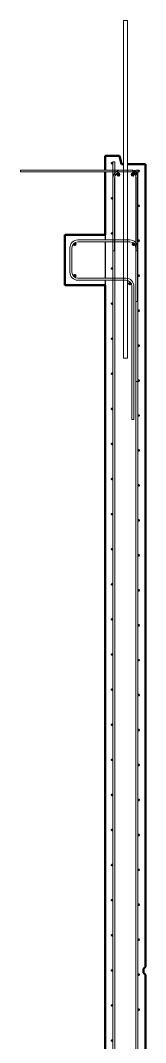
# Model space of a CAD drawing. Header units: millimetres. Extents: x 6720 to 22888, y -3063 to 10060.
# Drawn here: x 22268 to 22888, y 3315 to 8370 of the extents above; entities that cross this region are included whole.
import ezdxf

# ---------------------------------------------------------------- set-up
doc = ezdxf.new("R2010")
doc.units = ezdxf.units.MM
for name, color, linetype, lineweight in [('A-WALL', 113, 'Continuous', 25), ('S-BEAM', 12, 'Continuous', 18), ('S-RBAR', 171, 'Continuous', 18)]:
    doc.layers.add(name, color=color, linetype=linetype, lineweight=lineweight)

msp = doc.modelspace()

# ---------------------------------------------------------------- hatches: boundary and pattern name
at = {"layer": 'S-RBAR'}
for points in [[(22721.7, 7660), (22725.7, 7664), (22721.7, 7668), (22717.7, 7664)], [(22755.4, 7600), (22760.9, 7607.6), (22755.4, 7615.2), (22746.4, 7612.3), (22746.4, 7602.9)], [(22826.2, 7600), (22831.7, 7607.6), (22826.2, 7615.2), (22817.3, 7612.3), (22817.3, 7602.9)], [(22853.7, 7622), (22857.7, 7626), (22853.7, 7630), (22849.7, 7626)], [(22721.7, 7486.4), (22725.7, 7490.4), (22721.7, 7494.4), (22717.7, 7490.4)], [(22853.7, 7449.2), (22857.7, 7453.2), (22853.7, 7457.2), (22849.7, 7453.2)], [(22721.7, 7312.9), (22725.7, 7316.9), (22721.7, 7320.9), (22717.7, 7316.9)], [(22853.7, 7276.3), (22857.7, 7280.3), (22853.7, 7284.3), (22849.7, 7280.3)], [(22537.1, 7257.7), (22543.1, 7263.7), (22537.1, 7269.7), (22531.1, 7263.7)], [(22827.7, 7257.7), (22833.7, 7263.7), (22827.7, 7269.7), (22821.7, 7263.7)], [(22721.7, 7139.3), (22725.7, 7143.3), (22721.7, 7147.3), (22717.7, 7143.3)], [(22537.1, 7101.1), (22543.1, 7107.1), (22537.1, 7113.1), (22531.1, 7107.1)], [(22853.7, 7103.5), (22857.7, 7107.5), (22853.7, 7111.5), (22849.7, 7107.5)], [(22809.4, 7062.8), (22815.4, 7068.8), (22809.4, 7074.8), (22803.4, 7068.8)], [(22721.7, 6965.8), (22725.7, 6969.8), (22721.7, 6973.8), (22717.7, 6969.8)], [(22853.7, 6930.7), (22857.7, 6934.7), (22853.7, 6938.7), (22849.7, 6934.7)], [(22721.7, 6792.2), (22725.7, 6796.2), (22721.7, 6800.2), (22717.7, 6796.2)], [(22853.7, 6757.9), (22857.7, 6761.9), (22853.7, 6765.9), (22849.7, 6761.9)], [(22721.7, 6618.7), (22725.7, 6622.7), (22721.7, 6626.7), (22717.7, 6622.7)], [(22853.7, 6585), (22857.7, 6589), (22853.7, 6593), (22849.7, 6589)], [(22721.7, 6445.1), (22725.7, 6449.1), (22721.7, 6453.1), (22717.7, 6449.1)], [(22853.7, 6412.2), (22857.7, 6416.2), (22853.7, 6420.2), (22849.7, 6416.2)], [(22721.7, 6271.5), (22725.7, 6275.5), (22721.7, 6279.5), (22717.7, 6275.5)], [(22853.7, 6239.4), (22857.7, 6243.4), (22853.7, 6247.4), (22849.7, 6243.4)], [(22721.7, 6098), (22725.7, 6102), (22721.7, 6106), (22717.7, 6102)], [(22853.7, 6066.6), (22857.7, 6070.6), (22853.7, 6074.6), (22849.7, 6070.6)], [(22721.7, 5924.4), (22725.7, 5928.4), (22721.7, 5932.4), (22717.7, 5928.4)], [(22853.7, 5893.7), (22857.7, 5897.7), (22853.7, 5901.7), (22849.7, 5897.7)], [(22721.7, 5750.9), (22725.7, 5754.9), (22721.7, 5758.9), (22717.7, 5754.9)], [(22853.7, 5720.9), (22857.7, 5724.9), (22853.7, 5728.9), (22849.7, 5724.9)], [(22721.7, 5577.3), (22725.7, 5581.3), (22721.7, 5585.3), (22717.7, 5581.3)], [(22853.7, 5548.1), (22857.7, 5552.1), (22853.7, 5556.1), (22849.7, 5552.1)], [(22721.7, 5403.8), (22725.7, 5407.8), (22721.7, 5411.8), (22717.7, 5407.8)], [(22853.7, 5375.2), (22857.7, 5379.2), (22853.7, 5383.2), (22849.7, 5379.2)], [(22721.7, 5230.2), (22725.7, 5234.2), (22721.7, 5238.2), (22717.7, 5234.2)], [(22853.7, 5202.4), (22857.7, 5206.4), (22853.7, 5210.4), (22849.7, 5206.4)], [(22721.7, 5056.6), (22725.7, 5060.6), (22721.7, 5064.6), (22717.7, 5060.6)], [(22853.7, 5029.6), (22857.7, 5033.6), (22853.7, 5037.6), (22849.7, 5033.6)], [(22721.7, 4883.1), (22725.7, 4887.1), (22721.7, 4891.1), (22717.7, 4887.1)], [(22853.7, 4856.8), (22857.7, 4860.8), (22853.7, 4864.8), (22849.7, 4860.8)], [(22721.7, 4709.5), (22725.7, 4713.5), (22721.7, 4717.5), (22717.7, 4713.5)], [(22853.7, 4683.9), (22857.7, 4687.9), (22853.7, 4691.9), (22849.7, 4687.9)], [(22721.7, 4536), (22725.7, 4540), (22721.7, 4544), (22717.7, 4540)], [(22853.7, 4511.1), (22857.7, 4515.1), (22853.7, 4519.1), (22849.7, 4515.1)], [(22721.7, 4362.4), (22725.7, 4366.4), (22721.7, 4370.4), (22717.7, 4366.4)], [(22853.7, 4338.3), (22857.7, 4342.3), (22853.7, 4346.3), (22849.7, 4342.3)], [(22721.7, 4188.9), (22725.7, 4192.9), (22721.7, 4196.9), (22717.7, 4192.9)], [(22853.7, 4165.5), (22857.7, 4169.5), (22853.7, 4173.5), (22849.7, 4169.5)], [(22721.7, 4015.3), (22725.7, 4019.3), (22721.7, 4023.3), (22717.7, 4019.3)], [(22853.7, 3992.6), (22857.7, 3996.6), (22853.7, 4000.6), (22849.7, 3996.6)], [(22721.7, 3841.7), (22725.7, 3845.7), (22721.7, 3849.7), (22717.7, 3845.7)], [(22853.7, 3819.8), (22857.7, 3823.8), (22853.7, 3827.8), (22849.7, 3823.8)], [(22721.7, 3668.2), (22725.7, 3672.2), (22721.7, 3676.2), (22717.7, 3672.2)], [(22853.7, 3647), (22857.7, 3651), (22853.7, 3655), (22849.7, 3651)], [(22721.7, 3494.6), (22725.7, 3498.6), (22721.7, 3502.6), (22717.7, 3498.6)], [(22853.7, 3474.2), (22857.7, 3478.2), (22853.7, 3482.2), (22849.7, 3478.2)], [(22721.7, 3321.1), (22725.7, 3325.1), (22721.7, 3329.1), (22717.7, 3325.1)]]:
    msp.add_hatch(color=256, dxfattribs=at).paths.add_polyline_path(points)
h = msp.add_hatch(color=256, dxfattribs=at)
edge = h.paths.add_edge_path()
edge.add_arc((22721.7, 7664), 4, 0, 360)
h = msp.add_hatch(color=256, dxfattribs=at)
edge = h.paths.add_edge_path()
edge.add_arc((22752.9, 7607.6), 8, 0, 360)
h = msp.add_hatch(color=256, dxfattribs=at)
edge = h.paths.add_edge_path()
edge.add_arc((22823.7, 7607.6), 8, 0, 360)
h = msp.add_hatch(color=256, dxfattribs=at)
edge = h.paths.add_edge_path()
edge.add_arc((22853.7, 7626), 4, 0, 360)
h = msp.add_hatch(color=256, dxfattribs=at)
edge = h.paths.add_edge_path()
edge.add_arc((22721.7, 7490.4), 4, 0, 360)
h = msp.add_hatch(color=256, dxfattribs=at)
edge = h.paths.add_edge_path()
edge.add_arc((22853.7, 7453.2), 4, 0, 360)
h = msp.add_hatch(color=256, dxfattribs=at)
edge = h.paths.add_edge_path()
edge.add_arc((22721.7, 7316.9), 4, 0, 360)
h = msp.add_hatch(color=256, dxfattribs=at)
edge = h.paths.add_edge_path()
edge.add_arc((22853.7, 7280.3), 4, 0, 360)
h = msp.add_hatch(color=256, dxfattribs=at)
edge = h.paths.add_edge_path()
edge.add_arc((22537.1, 7263.7), 6, 0, 360)
h = msp.add_hatch(color=256, dxfattribs=at)
edge = h.paths.add_edge_path()
edge.add_arc((22827.7, 7263.7), 6, 0, 360)
h = msp.add_hatch(color=256, dxfattribs=at)
edge = h.paths.add_edge_path()
edge.add_arc((22721.7, 7143.3), 4, 0, 360)
h = msp.add_hatch(color=256, dxfattribs=at)
edge = h.paths.add_edge_path()
edge.add_arc((22537.1, 7107.1), 6, 0, 360)
h = msp.add_hatch(color=256, dxfattribs=at)
edge = h.paths.add_edge_path()
edge.add_arc((22853.7, 7107.5), 4, 0, 360)
h = msp.add_hatch(color=256, dxfattribs=at)
edge = h.paths.add_edge_path()
edge.add_arc((22809.4, 7068.8), 6, 0, 360)
h = msp.add_hatch(color=256, dxfattribs=at)
edge = h.paths.add_edge_path()
edge.add_arc((22721.7, 6969.8), 4, 0, 360)
h = msp.add_hatch(color=256, dxfattribs=at)
edge = h.paths.add_edge_path()
edge.add_arc((22853.7, 6934.7), 4, 0, 360)
h = msp.add_hatch(color=256, dxfattribs=at)
edge = h.paths.add_edge_path()
edge.add_arc((22721.7, 6796.2), 4, 0, 360)
h = msp.add_hatch(color=256, dxfattribs=at)
edge = h.paths.add_edge_path()
edge.add_arc((22853.7, 6761.9), 4, 0, 360)
h = msp.add_hatch(color=256, dxfattribs=at)
edge = h.paths.add_edge_path()
edge.add_arc((22721.7, 6622.7), 4, 0, 360)
h = msp.add_hatch(color=256, dxfattribs=at)
edge = h.paths.add_edge_path()
edge.add_arc((22853.7, 6589), 4, 0, 360)
h = msp.add_hatch(color=256, dxfattribs=at)
edge = h.paths.add_edge_path()
edge.add_arc((22721.7, 6449.1), 4, 0, 360)
h = msp.add_hatch(color=256, dxfattribs=at)
edge = h.paths.add_edge_path()
edge.add_arc((22853.7, 6416.2), 4, 0, 360)
h = msp.add_hatch(color=256, dxfattribs=at)
edge = h.paths.add_edge_path()
edge.add_arc((22721.7, 6275.5), 4, 0, 360)
h = msp.add_hatch(color=256, dxfattribs=at)
edge = h.paths.add_edge_path()
edge.add_arc((22853.7, 6243.4), 4, 0, 360)
h = msp.add_hatch(color=256, dxfattribs=at)
edge = h.paths.add_edge_path()
edge.add_arc((22721.7, 6102), 4, 0, 360)
h = msp.add_hatch(color=256, dxfattribs=at)
edge = h.paths.add_edge_path()
edge.add_arc((22853.7, 6070.6), 4, 0, 360)
h = msp.add_hatch(color=256, dxfattribs=at)
edge = h.paths.add_edge_path()
edge.add_arc((22721.7, 5928.4), 4, 0, 360)
h = msp.add_hatch(color=256, dxfattribs=at)
edge = h.paths.add_edge_path()
edge.add_arc((22853.7, 5897.7), 4, 0, 360)
h = msp.add_hatch(color=256, dxfattribs=at)
edge = h.paths.add_edge_path()
edge.add_arc((22721.7, 5754.9), 4, 0, 360)
h = msp.add_hatch(color=256, dxfattribs=at)
edge = h.paths.add_edge_path()
edge.add_arc((22853.7, 5724.9), 4, 0, 360)
h = msp.add_hatch(color=256, dxfattribs=at)
edge = h.paths.add_edge_path()
edge.add_arc((22721.7, 5581.3), 4, 0, 360)
h = msp.add_hatch(color=256, dxfattribs=at)
edge = h.paths.add_edge_path()
edge.add_arc((22853.7, 5552.1), 4, 0, 360)
h = msp.add_hatch(color=256, dxfattribs=at)
edge = h.paths.add_edge_path()
edge.add_arc((22721.7, 5407.8), 4, 0, 360)
h = msp.add_hatch(color=256, dxfattribs=at)
edge = h.paths.add_edge_path()
edge.add_arc((22853.7, 5379.2), 4, 0, 360)
h = msp.add_hatch(color=256, dxfattribs=at)
edge = h.paths.add_edge_path()
edge.add_arc((22721.7, 5234.2), 4, 0, 360)
h = msp.add_hatch(color=256, dxfattribs=at)
edge = h.paths.add_edge_path()
edge.add_arc((22853.7, 5206.4), 4, 0, 360)
h = msp.add_hatch(color=256, dxfattribs=at)
edge = h.paths.add_edge_path()
edge.add_arc((22721.7, 5060.6), 4, 0, 360)
h = msp.add_hatch(color=256, dxfattribs=at)
edge = h.paths.add_edge_path()
edge.add_arc((22853.7, 5033.6), 4, 0, 360)
h = msp.add_hatch(color=256, dxfattribs=at)
edge = h.paths.add_edge_path()
edge.add_arc((22721.7, 4887.1), 4, 0, 360)
h = msp.add_hatch(color=256, dxfattribs=at)
edge = h.paths.add_edge_path()
edge.add_arc((22853.7, 4860.8), 4, 0, 360)
h = msp.add_hatch(color=256, dxfattribs=at)
edge = h.paths.add_edge_path()
edge.add_arc((22721.7, 4713.5), 4, 0, 360)
h = msp.add_hatch(color=256, dxfattribs=at)
edge = h.paths.add_edge_path()
edge.add_arc((22853.7, 4687.9), 4, 0, 360)
h = msp.add_hatch(color=256, dxfattribs=at)
edge = h.paths.add_edge_path()
edge.add_arc((22721.7, 4540), 4, 0, 360)
h = msp.add_hatch(color=256, dxfattribs=at)
edge = h.paths.add_edge_path()
edge.add_arc((22853.7, 4515.1), 4, 0, 360)
h = msp.add_hatch(color=256, dxfattribs=at)
edge = h.paths.add_edge_path()
edge.add_arc((22721.7, 4366.4), 4, 0, 360)
h = msp.add_hatch(color=256, dxfattribs=at)
edge = h.paths.add_edge_path()
edge.add_arc((22853.7, 4342.3), 4, 0, 360)
h = msp.add_hatch(color=256, dxfattribs=at)
edge = h.paths.add_edge_path()
edge.add_arc((22721.7, 4192.9), 4, 0, 360)
h = msp.add_hatch(color=256, dxfattribs=at)
edge = h.paths.add_edge_path()
edge.add_arc((22853.7, 4169.5), 4, 0, 360)
h = msp.add_hatch(color=256, dxfattribs=at)
edge = h.paths.add_edge_path()
edge.add_arc((22721.7, 4019.3), 4, 0, 360)
h = msp.add_hatch(color=256, dxfattribs=at)
edge = h.paths.add_edge_path()
edge.add_arc((22853.7, 3996.6), 4, 0, 360)
h = msp.add_hatch(color=256, dxfattribs=at)
edge = h.paths.add_edge_path()
edge.add_arc((22721.7, 3845.7), 4, 0, 360)
h = msp.add_hatch(color=256, dxfattribs=at)
edge = h.paths.add_edge_path()
edge.add_arc((22853.7, 3823.8), 4, 0, 360)
h = msp.add_hatch(color=256, dxfattribs=at)
edge = h.paths.add_edge_path()
edge.add_arc((22721.7, 3672.2), 4, 0, 360)
h = msp.add_hatch(color=256, dxfattribs=at)
edge = h.paths.add_edge_path()
edge.add_arc((22853.7, 3651), 4, 0, 360)
h = msp.add_hatch(color=256, dxfattribs=at)
edge = h.paths.add_edge_path()
edge.add_arc((22721.7, 3498.6), 4, 0, 360)
h = msp.add_hatch(color=256, dxfattribs=at)
edge = h.paths.add_edge_path()
edge.add_arc((22853.7, 3478.2), 4, 0, 360)
h = msp.add_hatch(color=256, dxfattribs=at)
edge = h.paths.add_edge_path()
edge.add_arc((22721.7, 3325.1), 4, 0, 360)

# ---------------------------------------------------------------- linework, layer by layer
at = {"layer": 'A-WALL', "lineweight": 50}
for p, q in [((22757.7, 7700), (22687.7, 7700)), ((22687.7, 7700), (22687.7, 7630)), ((22767.7, 7660), (22757.7, 7700)), ((22777.7, 7660), (22767.7, 7660)), ((22887.7, 7660), (22797.7, 7660)), ((22887.7, 3689.9), (22887.7, 7660)), ((22687.7, 7622), (22687.7, 7310)), ((22687.7, 7060), (22687.7, 1003)), ((22877.8, 3680), (22887.7, 3689.9)), ((22877.8, 3660), (22877.8, 3680)), ((22887.7, 3650.1), (22877.8, 3660)), ((22887.7, 1771.2), (22887.7, 3650.1))]:
    msp.add_line(p, q, dxfattribs=at)
at = {"layer": 'A-WALL'}
for p, q in [((22687.7, 7310), (22687.7, 7285)), ((22687.7, 7275), (22687.7, 7095)), ((22687.7, 7085), (22687.7, 7060))]:
    msp.add_line(p, q, dxfattribs=at)
at = {"layer": 'S-BEAM', "lineweight": 50}
for p, q in [((22687.7, 7310), (22487.7, 7310)), ((22487.7, 7310), (22487.7, 7060)), ((22487.7, 7060), (22687.7, 7060))]:
    msp.add_line(p, q, dxfattribs=at)
at = {"layer": 'S-BEAM'}
for p, q in [((22687.7, 7285), (22687.7, 7310)), ((22687.7, 7095), (22687.7, 7275)), ((22687.7, 7060), (22687.7, 7085))]:
    msp.add_line(p, q, dxfattribs=at)
at = {"layer": 'S-RBAR'}
for p, q in [((22797.7, 8370), (22777.7, 8370)), ((22777.7, 6700), (22777.7, 8370)), ((22797.7, 6700), (22797.7, 8370)), ((22721.7, 7668), (22717.7, 7664)), ((22717.7, 7664), (22721.7, 7660)), ((22725.7, 7664), (22721.7, 7668)), ((22721.7, 7660), (22725.7, 7664)), ((22735.8, 7670), (22725.8, 7670)), ((22725.8, -1365), (22725.8, 7670)), ((22735.8, -1365), (22735.8, 7670)), ((22823.7, 7630), (22267.7, 7630)), ((22267.7, 7630), (22267.7, 7622)), ((22823.7, 7622), (22267.7, 7622)), ((22725.7, 7590), (22725.7, 7230)), ((22733.7, 7590), (22733.7, 7230)), ((22755.4, 7615.2), (22746.4, 7612.3)), ((22746.4, 7612.3), (22746.4, 7602.9)), ((22746.4, 7602.9), (22755.4, 7600)), ((22760.9, 7607.6), (22755.4, 7615.2)), ((22755.4, 7600), (22760.9, 7607.6)), ((22809.7, 7630), (22765.7, 7630)), ((22809.7, 7622), (22765.7, 7622)), ((22826.2, 7615.2), (22817.3, 7612.3)), ((22817.3, 7612.3), (22817.3, 7602.9)), ((22817.3, 7602.9), (22826.2, 7600)), ((22831.7, 7607.6), (22826.2, 7615.2)), ((22826.2, 7600), (22831.7, 7607.6)), ((22849.6, 7630), (22839.6, 7630)), ((22839.6, -1365), (22839.6, 7630)), ((22839.7, 6980.3), (22839.7, 7606)), ((22841.7, 7230), (22841.7, 7590)), ((22847.7, 6980.3), (22847.7, 7606)), ((22849.6, -1365), (22849.6, 7630)), ((22853.7, 7630), (22849.7, 7626)), ((22849.7, 7626), (22853.7, 7622)), ((22849.7, 7230), (22849.7, 7590)), ((22857.7, 7626), (22853.7, 7630)), ((22853.7, 7622), (22857.7, 7626)), ((22721.7, 7494.4), (22717.7, 7490.4)), ((22717.7, 7490.4), (22721.7, 7486.4)), ((22725.7, 7490.4), (22721.7, 7494.4)), ((22721.7, 7486.4), (22725.7, 7490.4)), ((22853.7, 7457.2), (22849.7, 7453.2)), ((22849.7, 7453.2), (22853.7, 7449.2)), ((22857.7, 7453.2), (22853.7, 7457.2)), ((22853.7, 7449.2), (22857.7, 7453.2)), ((22552.7, 7285), (22809.1, 7285)), ((22721.7, 7320.9), (22717.7, 7316.9)), ((22717.7, 7316.9), (22721.7, 7312.9)), ((22725.7, 7316.9), (22721.7, 7320.9)), ((22721.7, 7312.9), (22725.7, 7316.9)), ((22853.7, 7284.3), (22849.7, 7280.3)), ((22849.7, 7280.3), (22853.7, 7276.3)), ((22857.7, 7280.3), (22853.7, 7284.3)), ((22853.7, 7276.3), (22857.7, 7280.3)), ((22512.7, 7125), (22512.7, 7245)), ((22522.7, 7125), (22522.7, 7245)), ((22537.1, 7269.7), (22531.1, 7263.7)), ((22531.1, 7263.7), (22537.1, 7257.7)), ((22543.1, 7263.7), (22537.1, 7269.7)), ((22537.1, 7257.7), (22543.1, 7263.7)), ((22552.7, 7275), (22809.1, 7275)), ((22725.7, 7230), (22733.7, 7230)), ((22827.7, 7269.7), (22821.7, 7263.7)), ((22821.7, 7263.7), (22827.7, 7257.7)), ((22833.7, 7263.7), (22827.7, 7269.7)), ((22827.7, 7257.7), (22833.7, 7263.7)), ((22839.1, 7245), (22839.1, 6585)), ((22849.7, 7230), (22841.7, 7230)), ((22849.1, 7245), (22849.1, 6585)), ((22721.7, 7147.3), (22717.7, 7143.3)), ((22717.7, 7143.3), (22721.7, 7139.3)), ((22725.7, 7143.3), (22721.7, 7147.3)), ((22721.7, 7139.3), (22725.7, 7143.3)), ((22537.1, 7113.1), (22531.1, 7107.1)), ((22531.1, 7107.1), (22537.1, 7101.1)), ((22543.1, 7107.1), (22537.1, 7113.1)), ((22537.1, 7101.1), (22543.1, 7107.1)), ((22790.1, 7095), (22552.7, 7095)), ((22790.1, 7085), (22552.7, 7085)), ((22853.7, 7111.5), (22849.7, 7107.5)), ((22849.7, 7107.5), (22853.7, 7103.5)), ((22857.7, 7107.5), (22853.7, 7111.5)), ((22853.7, 7103.5), (22857.7, 7107.5)), ((22809.4, 7074.8), (22803.4, 7068.8)), ((22803.4, 7068.8), (22809.4, 7062.8)), ((22815.4, 7068.8), (22809.4, 7074.8)), ((22809.4, 7062.8), (22815.4, 7068.8)), ((22820.1, 6397), (22820.1, 7055)), ((22830.1, 6397), (22830.1, 7055)), ((22847.7, 6980.3), (22839.7, 6980.3)), ((22721.7, 6973.8), (22717.7, 6969.8)), ((22717.7, 6969.8), (22721.7, 6965.8)), ((22725.7, 6969.8), (22721.7, 6973.8)), ((22721.7, 6965.8), (22725.7, 6969.8)), ((22853.7, 6938.7), (22849.7, 6934.7)), ((22849.7, 6934.7), (22853.7, 6930.7)), ((22857.7, 6934.7), (22853.7, 6938.7)), ((22853.7, 6930.7), (22857.7, 6934.7)), ((22721.7, 6800.2), (22717.7, 6796.2)), ((22717.7, 6796.2), (22721.7, 6792.2)), ((22725.7, 6796.2), (22721.7, 6800.2)), ((22721.7, 6792.2), (22725.7, 6796.2)), ((22853.7, 6765.9), (22849.7, 6761.9)), ((22849.7, 6761.9), (22853.7, 6757.9)), ((22857.7, 6761.9), (22853.7, 6765.9)), ((22853.7, 6757.9), (22857.7, 6761.9)), ((22797.7, 6700), (22777.7, 6700)), ((22721.7, 6626.7), (22717.7, 6622.7)), ((22717.7, 6622.7), (22721.7, 6618.7)), ((22725.7, 6622.7), (22721.7, 6626.7)), ((22721.7, 6618.7), (22725.7, 6622.7)), ((22839.1, 6585), (22849.1, 6585)), ((22853.7, 6593), (22849.7, 6589)), ((22849.7, 6589), (22853.7, 6585)), ((22857.7, 6589), (22853.7, 6593)), ((22853.7, 6585), (22857.7, 6589)), ((22721.7, 6453.1), (22717.7, 6449.1)), ((22717.7, 6449.1), (22721.7, 6445.1)), ((22725.7, 6449.1), (22721.7, 6453.1)), ((22721.7, 6445.1), (22725.7, 6449.1)), ((22853.7, 6420.2), (22849.7, 6416.2)), ((22857.7, 6416.2), (22853.7, 6420.2)), ((22830.1, 6397), (22820.1, 6397)), ((22849.7, 6416.2), (22853.7, 6412.2)), ((22853.7, 6412.2), (22857.7, 6416.2)), ((22721.7, 6279.5), (22717.7, 6275.5)), ((22717.7, 6275.5), (22721.7, 6271.5)), ((22725.7, 6275.5), (22721.7, 6279.5)), ((22721.7, 6271.5), (22725.7, 6275.5)), ((22853.7, 6247.4), (22849.7, 6243.4)), ((22849.7, 6243.4), (22853.7, 6239.4)), ((22857.7, 6243.4), (22853.7, 6247.4)), ((22853.7, 6239.4), (22857.7, 6243.4)), ((22721.7, 6106), (22717.7, 6102)), ((22717.7, 6102), (22721.7, 6098)), ((22725.7, 6102), (22721.7, 6106)), ((22721.7, 6098), (22725.7, 6102)), ((22853.7, 6074.6), (22849.7, 6070.6)), ((22849.7, 6070.6), (22853.7, 6066.6)), ((22857.7, 6070.6), (22853.7, 6074.6)), ((22853.7, 6066.6), (22857.7, 6070.6)), ((22721.7, 5932.4), (22717.7, 5928.4)), ((22717.7, 5928.4), (22721.7, 5924.4)), ((22725.7, 5928.4), (22721.7, 5932.4)), ((22721.7, 5924.4), (22725.7, 5928.4)), ((22853.7, 5901.7), (22849.7, 5897.7)), ((22849.7, 5897.7), (22853.7, 5893.7)), ((22857.7, 5897.7), (22853.7, 5901.7)), ((22853.7, 5893.7), (22857.7, 5897.7)), ((22721.7, 5758.9), (22717.7, 5754.9)), ((22717.7, 5754.9), (22721.7, 5750.9)), ((22725.7, 5754.9), (22721.7, 5758.9)), ((22721.7, 5750.9), (22725.7, 5754.9)), ((22853.7, 5728.9), (22849.7, 5724.9)), ((22849.7, 5724.9), (22853.7, 5720.9)), ((22857.7, 5724.9), (22853.7, 5728.9)), ((22853.7, 5720.9), (22857.7, 5724.9)), ((22721.7, 5585.3), (22717.7, 5581.3)), ((22717.7, 5581.3), (22721.7, 5577.3)), ((22725.7, 5581.3), (22721.7, 5585.3)), ((22721.7, 5577.3), (22725.7, 5581.3)), ((22853.7, 5556.1), (22849.7, 5552.1)), ((22849.7, 5552.1), (22853.7, 5548.1)), ((22857.7, 5552.1), (22853.7, 5556.1)), ((22853.7, 5548.1), (22857.7, 5552.1)), ((22721.7, 5411.8), (22717.7, 5407.8)), ((22725.7, 5407.8), (22721.7, 5411.8)), ((22717.7, 5407.8), (22721.7, 5403.8)), ((22721.7, 5403.8), (22725.7, 5407.8)), ((22853.7, 5383.2), (22849.7, 5379.2)), ((22849.7, 5379.2), (22853.7, 5375.2)), ((22857.7, 5379.2), (22853.7, 5383.2)), ((22853.7, 5375.2), (22857.7, 5379.2)), ((22721.7, 5238.2), (22717.7, 5234.2)), ((22717.7, 5234.2), (22721.7, 5230.2)), ((22725.7, 5234.2), (22721.7, 5238.2)), ((22721.7, 5230.2), (22725.7, 5234.2)), ((22853.7, 5210.4), (22849.7, 5206.4)), ((22857.7, 5206.4), (22853.7, 5210.4)), ((22849.7, 5206.4), (22853.7, 5202.4)), ((22853.7, 5202.4), (22857.7, 5206.4)), ((22721.7, 5064.6), (22717.7, 5060.6)), ((22717.7, 5060.6), (22721.7, 5056.6)), ((22725.7, 5060.6), (22721.7, 5064.6)), ((22721.7, 5056.6), (22725.7, 5060.6)), ((22853.7, 5037.6), (22849.7, 5033.6)), ((22849.7, 5033.6), (22853.7, 5029.6)), ((22857.7, 5033.6), (22853.7, 5037.6)), ((22853.7, 5029.6), (22857.7, 5033.6)), ((22721.7, 4891.1), (22717.7, 4887.1)), ((22717.7, 4887.1), (22721.7, 4883.1)), ((22725.7, 4887.1), (22721.7, 4891.1)), ((22721.7, 4883.1), (22725.7, 4887.1)), ((22853.7, 4864.8), (22849.7, 4860.8)), ((22849.7, 4860.8), (22853.7, 4856.8)), ((22857.7, 4860.8), (22853.7, 4864.8)), ((22853.7, 4856.8), (22857.7, 4860.8)), ((22721.7, 4717.5), (22717.7, 4713.5)), ((22717.7, 4713.5), (22721.7, 4709.5)), ((22725.7, 4713.5), (22721.7, 4717.5)), ((22721.7, 4709.5), (22725.7, 4713.5)), ((22853.7, 4691.9), (22849.7, 4687.9)), ((22849.7, 4687.9), (22853.7, 4683.9)), ((22857.7, 4687.9), (22853.7, 4691.9)), ((22853.7, 4683.9), (22857.7, 4687.9)), ((22721.7, 4544), (22717.7, 4540)), ((22717.7, 4540), (22721.7, 4536)), ((22725.7, 4540), (22721.7, 4544)), ((22721.7, 4536), (22725.7, 4540)), ((22853.7, 4519.1), (22849.7, 4515.1)), ((22849.7, 4515.1), (22853.7, 4511.1)), ((22857.7, 4515.1), (22853.7, 4519.1)), ((22853.7, 4511.1), (22857.7, 4515.1)), ((22721.7, 4370.4), (22717.7, 4366.4)), ((22717.7, 4366.4), (22721.7, 4362.4)), ((22725.7, 4366.4), (22721.7, 4370.4)), ((22721.7, 4362.4), (22725.7, 4366.4)), ((22853.7, 4346.3), (22849.7, 4342.3)), ((22849.7, 4342.3), (22853.7, 4338.3)), ((22857.7, 4342.3), (22853.7, 4346.3)), ((22853.7, 4338.3), (22857.7, 4342.3)), ((22721.7, 4196.9), (22717.7, 4192.9)), ((22725.7, 4192.9), (22721.7, 4196.9)), ((22717.7, 4192.9), (22721.7, 4188.9)), ((22721.7, 4188.9), (22725.7, 4192.9)), ((22853.7, 4173.5), (22849.7, 4169.5)), ((22849.7, 4169.5), (22853.7, 4165.5)), ((22857.7, 4169.5), (22853.7, 4173.5)), ((22853.7, 4165.5), (22857.7, 4169.5)), ((22721.7, 4023.3), (22717.7, 4019.3)), ((22717.7, 4019.3), (22721.7, 4015.3)), ((22725.7, 4019.3), (22721.7, 4023.3)), ((22721.7, 4015.3), (22725.7, 4019.3)), ((22853.7, 4000.6), (22849.7, 3996.6)), ((22849.7, 3996.6), (22853.7, 3992.6)), ((22857.7, 3996.6), (22853.7, 4000.6)), ((22853.7, 3992.6), (22857.7, 3996.6)), ((22721.7, 3849.7), (22717.7, 3845.7)), ((22717.7, 3845.7), (22721.7, 3841.7)), ((22725.7, 3845.7), (22721.7, 3849.7)), ((22721.7, 3841.7), (22725.7, 3845.7)), ((22853.7, 3827.8), (22849.7, 3823.8)), ((22849.7, 3823.8), (22853.7, 3819.8)), ((22857.7, 3823.8), (22853.7, 3827.8)), ((22853.7, 3819.8), (22857.7, 3823.8)), ((22721.7, 3676.2), (22717.7, 3672.2)), ((22717.7, 3672.2), (22721.7, 3668.2)), ((22725.7, 3672.2), (22721.7, 3676.2)), ((22721.7, 3668.2), (22725.7, 3672.2)), ((22853.7, 3655), (22849.7, 3651)), ((22849.7, 3651), (22853.7, 3647)), ((22857.7, 3651), (22853.7, 3655)), ((22853.7, 3647), (22857.7, 3651)), ((22721.7, 3502.6), (22717.7, 3498.6)), ((22717.7, 3498.6), (22721.7, 3494.6)), ((22725.7, 3498.6), (22721.7, 3502.6)), ((22721.7, 3494.6), (22725.7, 3498.6)), ((22853.7, 3482.2), (22849.7, 3478.2)), ((22849.7, 3478.2), (22853.7, 3474.2)), ((22857.7, 3478.2), (22853.7, 3482.2)), ((22853.7, 3474.2), (22857.7, 3478.2)), ((22721.7, 3329.1), (22717.7, 3325.1)), ((22717.7, 3325.1), (22721.7, 3321.1)), ((22725.7, 3325.1), (22721.7, 3329.1)), ((22721.7, 3321.1), (22725.7, 3325.1))]:
    msp.add_line(p, q, dxfattribs=at)
for centre, radius in [((22721.7, 7664), 4), ((22752.9, 7607.6), 8), ((22823.7, 7607.6), 8), ((22853.7, 7626), 4), ((22721.7, 7490.4), 4), ((22853.7, 7453.2), 4), ((22721.7, 7316.9), 4), ((22853.7, 7280.3), 4), ((22537.1, 7263.7), 6), ((22827.7, 7263.7), 6), ((22721.7, 7143.3), 4), ((22537.1, 7107.1), 6), ((22853.7, 7107.5), 4), ((22809.4, 7068.8), 6), ((22721.7, 6969.8), 4), ((22853.7, 6934.7), 4), ((22721.7, 6796.2), 4), ((22853.7, 6761.9), 4), ((22721.7, 6622.7), 4), ((22853.7, 6589), 4), ((22721.7, 6449.1), 4), ((22853.7, 6416.2), 4), ((22721.7, 6275.5), 4), ((22853.7, 6243.4), 4), ((22721.7, 6102), 4), ((22853.7, 6070.6), 4), ((22721.7, 5928.4), 4), ((22853.7, 5897.7), 4), ((22721.7, 5754.9), 4), ((22853.7, 5724.9), 4), ((22721.7, 5581.3), 4), ((22853.7, 5552.1), 4), ((22721.7, 5407.8), 4), ((22853.7, 5379.2), 4), ((22721.7, 5234.2), 4), ((22853.7, 5206.4), 4), ((22721.7, 5060.6), 4), ((22853.7, 5033.6), 4), ((22721.7, 4887.1), 4), ((22853.7, 4860.8), 4), ((22721.7, 4713.5), 4), ((22853.7, 4687.9), 4), ((22721.7, 4540), 4), ((22853.7, 4515.1), 4), ((22721.7, 4366.4), 4), ((22853.7, 4342.3), 4), ((22721.7, 4192.9), 4), ((22853.7, 4169.5), 4), ((22721.7, 4019.3), 4), ((22853.7, 3996.6), 4), ((22721.7, 3845.7), 4), ((22853.7, 3823.8), 4), ((22721.7, 3672.2), 4), ((22853.7, 3651), 4), ((22721.7, 3498.6), 4), ((22853.7, 3478.2), 4), ((22721.7, 3325.1), 4)]:
    msp.add_circle(centre, radius, dxfattribs=at)
for centre, radius, start, end in [((22765.7, 7590), 40, 90, 180), ((22765.7, 7590), 32, 90, 180), ((22809.7, 7590), 40, 360, 90), ((22809.7, 7590), 32, 0, 90), ((22823.7, 7606), 24, 0, 90), ((22823.7, 7606), 16, 0, 90), ((22552.7, 7245), 40, 90, 180), ((22809.1, 7245), 40, 360, 90), ((22552.7, 7245), 30, 90, 180), ((22809.1, 7245), 30, 360, 90), ((22552.7, 7125), 40, 180, 270), ((22552.7, 7125), 30, 180, 270), ((22790.1, 7055), 40, 360, 90), ((22790.1, 7055), 30, 360, 90)]:
    msp.add_arc(centre, radius, start, end, dxfattribs=at)

doc.saveas('drawing.dxf')
